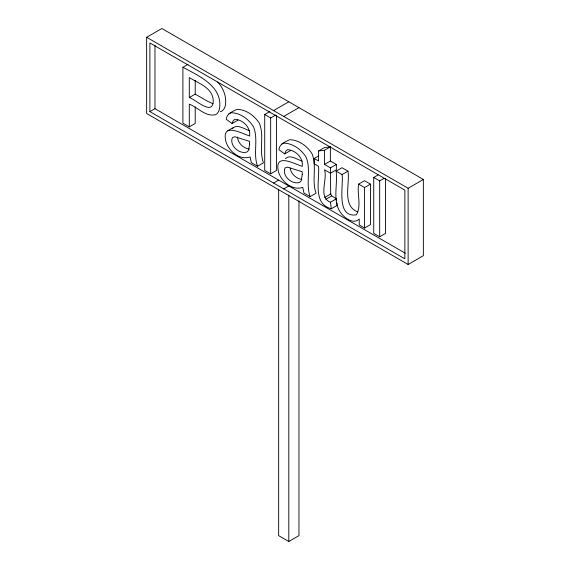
<?xml version="1.0" encoding="UTF-8"?>
<svg xmlns="http://www.w3.org/2000/svg" width="570" height="570" viewBox="0 0 570 570"><rect width="100%" height="100%" fill="white"/><g stroke="black" fill="none" stroke-linecap="round" stroke-linejoin="round"><path stroke-width="0.85" d="M232.061 123.526L233.28 120.569L235.018 119.23C243.112 119.828 250.8 127.523 249.632 135.995C240.141 132.767 220.975 122.087 226.005 141.994C229.126 151.463 239.799 160.555 250.123 156.978L251.313 162.657L257.519 166.24L263.425 162.835C258.809 150.195 264.551 135.859 259.4 123.391C254.69 115.796 246.147 109.419 236.992 109.333C232.56 111.57 226.817 113.551 226.254 119.258L232.061 123.526L237.968 120.113M284.694 153.907L285.912 150.957L287.643 149.611C295.745 150.209 303.425 157.911 302.257 166.376C292.766 163.148 273.607 152.468 278.63 172.375C281.758 181.851 292.424 190.936 302.748 187.366L303.938 193.045L310.144 196.629L316.051 193.216C311.434 180.583 317.177 166.24 312.025 153.779C307.315 146.184 298.773 139.8 289.617 139.714C285.192 141.951 279.442 143.932 278.88 149.639L284.694 153.907L290.6 150.501M232.311 128.756C236.999 123.248 244.366 129.262 249.624 130.715M285.385 158.667C290.258 153.964 297.091 159.735 302.25 161.103M146.64 37.292L161.873 28.5L423.36 179.465L423.36 255.681L408.127 264.48L146.64 113.508L146.64 37.292L408.127 188.264L423.36 179.465M195.218 106.847L195.218 123.448L189.304 126.861L182.899 123.163L182.899 67.274L188.071 64.289M149.903 111.627L404.864 258.83L404.864 190.145L149.903 42.942L149.903 111.627L154.976 108.699L405.341 253.244M189.304 97.541C194.577 98.61 212.653 116.579 213.244 101.182C213.322 87.915 198.467 83.398 189.304 77.57L189.304 97.541L195.218 94.136L207.729 101.36L213.037 103.754M227.758 130.737L233.664 127.324M276.564 115.418L276.564 170.416L270.657 173.829L264.715 170.401L264.715 114.506L269.888 111.528M273.579 110.58L288.805 101.788M264.715 114.506L270.657 117.94L275.83 114.955M283.732 116.444L298.965 107.645M337.219 205.357L331.312 208.77C312.381 203.853 319.742 179.928 318.566 166.34L314.205 163.818L314.205 158.481L318.566 161.004L318.566 150.972L324.472 147.566L330.386 146.861L330.386 161.004L336.357 164.452L336.357 169.789L330.45 173.202L324.472 169.753C327.892 178.952 317.768 197.576 330.45 202.215L336.357 198.802L336.571 200.441M318.566 150.972L324.472 150.266L330.386 146.861M314.205 158.481L318.637 155.924M273.579 183.034L278.652 180.099M324.472 150.266L324.472 164.409L330.386 161.004M283.732 188.898L288.805 185.963M324.472 164.409L330.45 167.865L336.357 164.452M336.129 171.142L342.071 174.57C343.867 184.637 335.395 217.968 356.321 214.84C361.758 205.934 356.87 193.95 358.615 184.124L364.522 180.711L370.464 184.146L370.464 224.63L364.558 228.043L359.243 224.972L359.243 219.022C353.991 224.345 346.318 219.08 342.321 214.748C331.462 203.034 338.038 185.193 336.129 171.142L342.036 167.73L347.978 171.164C350.194 183.647 341.637 205.706 357.803 211.933M342.071 174.57L347.978 171.164M324.786 197.377L330.7 193.971L330.386 172.475M325.812 199.308L331.719 195.895L336.357 198.802M385.584 178.36L385.584 233.358L379.677 236.771L373.735 233.337L373.735 177.448L378.166 174.89M358.615 184.124L364.558 187.551L370.464 184.146M373.735 177.448L379.677 180.882L384.109 178.325M278.652 189.212L278.652 535.636L288.805 541.5L298.965 535.636L298.965 200.783M228.862 113.8L231.078 112.739C240.241 112.824 248.777 119.208 253.493 126.804C258.645 139.265 252.902 153.608 257.519 166.24M281.487 144.189L283.71 143.127C292.866 143.213 301.409 149.589 306.118 157.185C311.27 169.653 305.527 183.996 310.144 196.629M220.255 111.684L221.823 111.157A20.513 11.842 60 0 0 225.513 104.645C226.546 96.451 223.39 87.987 217.704 82.073M249.218 149.084C243.347 148.172 237.84 143.113 237.476 136.985M301.844 179.472C296.236 178.581 290.828 173.9 290.216 168.065M182.899 67.274C198.488 75.668 222.592 86.12 219.6 108.051A20.513 11.842 60 0 1 215.916 114.563C206.091 117.434 197.733 107.36 189.304 104.139L189.304 126.861M330.7 193.971L331.719 195.895M336.899 202.899L337.112 204.537M330.45 202.215L331.312 208.77M408.127 188.264L408.127 264.48M379.677 180.882L379.677 236.771M364.558 187.551L364.558 228.043M330.45 167.865L330.45 173.202M288.805 195.068L288.805 541.5M270.657 117.94L270.657 173.829M195.218 80.235L195.218 94.136M154.976 45.294L154.976 108.699M249.632 143.882L248.67 150.195L247.059 151.955C239.464 154.748 229.062 145.421 232.396 137.612L234.74 136.736L249.632 141.367L249.632 143.882M302.257 174.27L301.295 180.576L299.692 182.343C292.096 185.136 281.687 175.809 285.021 167.993L287.365 167.117L302.257 171.748L302.257 174.27"/></g></svg>
